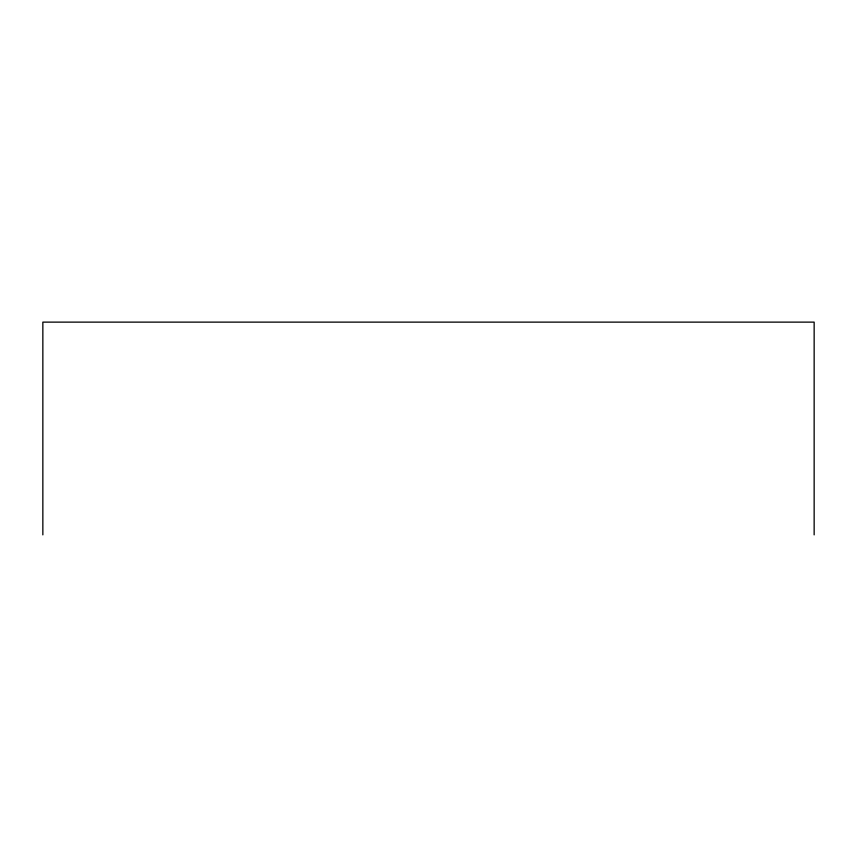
<?xml version="1.0" encoding="UTF-8"?>
<svg xmlns="http://www.w3.org/2000/svg" width="857" height="857" viewBox="0 0 857 857"><rect width="100%" height="100%" fill="white"/><g stroke="black" fill="none" stroke-linecap="round" stroke-linejoin="round"><path stroke-width="1.29" d="M814.15 534.875L814.15 322.125L42.85 322.125L42.85 534.875"/></g></svg>
